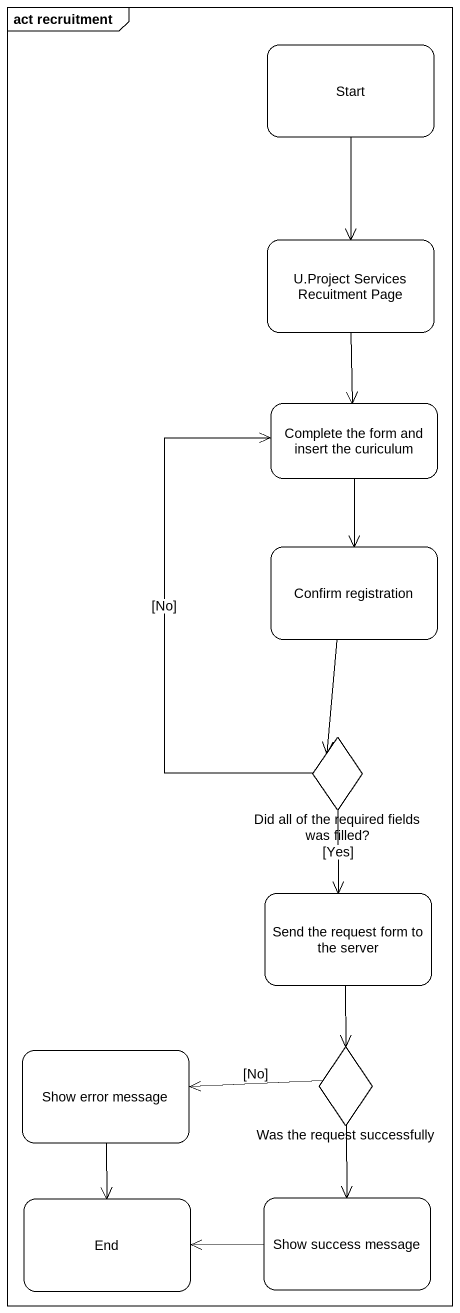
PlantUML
@startuml
mainframe act recruitment
hide empty description
state "Start" as Start_
state "U.Project Services Recuitment Page" as U_Project_Services
state "Complete the form and insert the curiculum" as Complete_the_form_and
state "Confirm registration" as Confirm_registration
state "Did all of the required fields was filled?" as Did_all_of_the_required <<choice>>
state "Send the request form to the server" as Send_the_request_form_to
state "Show error message" as Show_error_message
state "Was the request successfully" as Was_the_request_successfully <<choice>>
state "End" as End_
state "Show success message" as Show_success_message
Start_ --> U_Project_Services
U_Project_Services --> Complete_the_form_and
Complete_the_form_and --> Confirm_registration
Confirm_registration --> Did_all_of_the_required
Did_all_of_the_required -up-> Complete_the_form_and : [No]
Did_all_of_the_required --> Send_the_request_form_to : [Yes]
Send_the_request_form_to --> Was_the_request_successfully
Show_error_message --> End_
Was_the_request_successfully -left-> Show_error_message : [No]
Was_the_request_successfully --> Show_success_message
Show_success_message -left-> End_
@enduml
